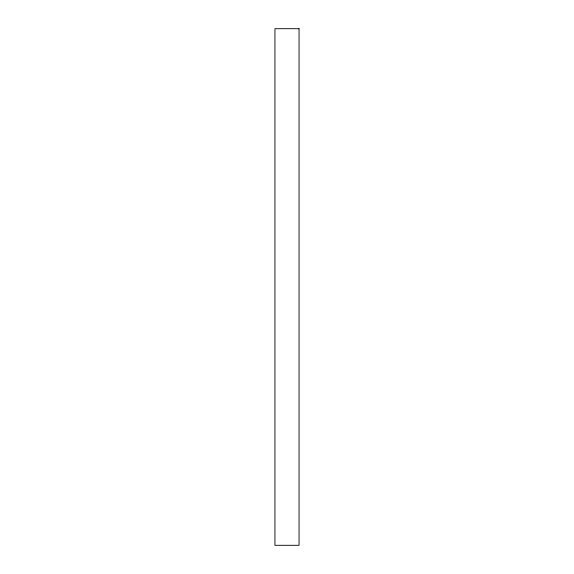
<?xml version="1.0" encoding="UTF-8"?>
<svg xmlns="http://www.w3.org/2000/svg" width="574" height="574" viewBox="0 0 574 574"><rect width="100%" height="100%" fill="white"/><g stroke="black" fill="none" stroke-linecap="round" stroke-linejoin="round"><path stroke-width="0.86" d="M299.054 28.7L274.946 28.7L274.946 545.3L299.054 545.3L299.054 28.7"/></g></svg>
